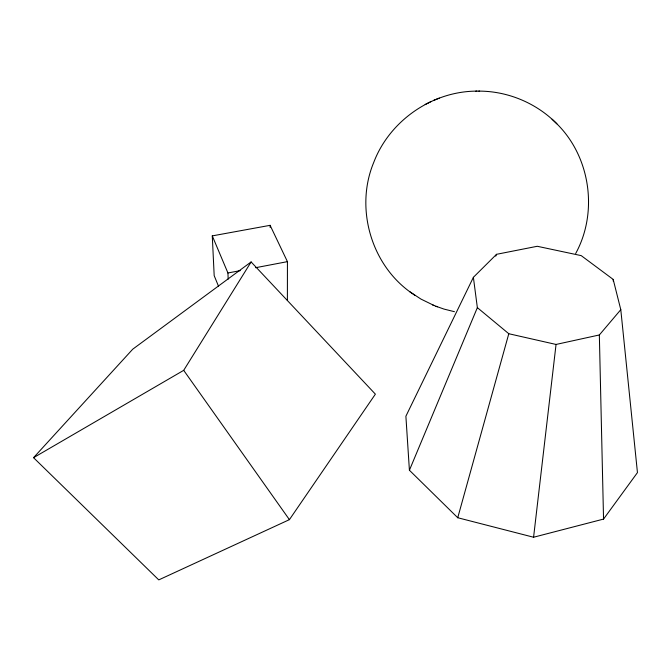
<?xml version="1.0" encoding="UTF-8"?>
<svg xmlns="http://www.w3.org/2000/svg" width="671" height="671" viewBox="0 0 671 671"><rect width="100%" height="100%" fill="white"/><g stroke="black" fill="none" stroke-linecap="round" stroke-linejoin="round"><path stroke-width="1.01" d="M287.389 300.499L287.431 261.648L270.111 225.33L212.279 235.882L214.183 275.655L218.494 286.19M533.579 537.236L556.049 344.449L599.346 334.963L620.792 309.675L613.185 279.413L581.212 255.626L537.253 246.282L496.54 254.317L473.382 277.324L405.888 416.238L409.411 470.237L457.739 517.735L533.579 537.236L603.548 519.086L637.45 472.594L620.792 309.675M457.739 517.735L508.794 333.73L477.358 307.637L473.382 277.324M409.411 470.237L477.358 307.637M495.752 256.137L496.54 254.317M575.684 253.495C598.792 211.273 590.061 154.54 554.691 121.736M33.55 457.681L183.703 370.333L251.122 261.942L375.383 394.145L289.411 519.648L158.767 579.895L33.55 457.681L132.749 349.18L251.122 261.942M476.813 91.122C432.166 91.189 389.482 120.797 373.688 162.55C354.699 208.22 371.206 265.364 412.086 293.37M425.171 104.508L427.888 103.141M428.333 102.915L430.925 101.623M439.312 98.109L433.625 100.398M212.279 235.882L227.93 272.98L240.243 270.639M255.634 267.704L287.431 261.648M478.834 91.113C507.83 91.071 536.582 103.141 556.896 123.833M475.806 91.13L479.622 91.105M454.443 311.688L443.976 309.079L435.89 306.236M508.794 333.73L556.049 344.449M409.788 291.742L420.952 299.081L434.112 305.515M432.501 304.877L437.316 306.806M412.732 293.814L414.896 295.357M552.074 119.237L554.171 121.25M183.703 370.333L289.411 519.648M613.185 279.413L613.353 281.468M227.93 272.98L228.174 279.144M599.346 334.963L603.548 519.086M270.111 225.33L270.128 227.41"/></g></svg>
